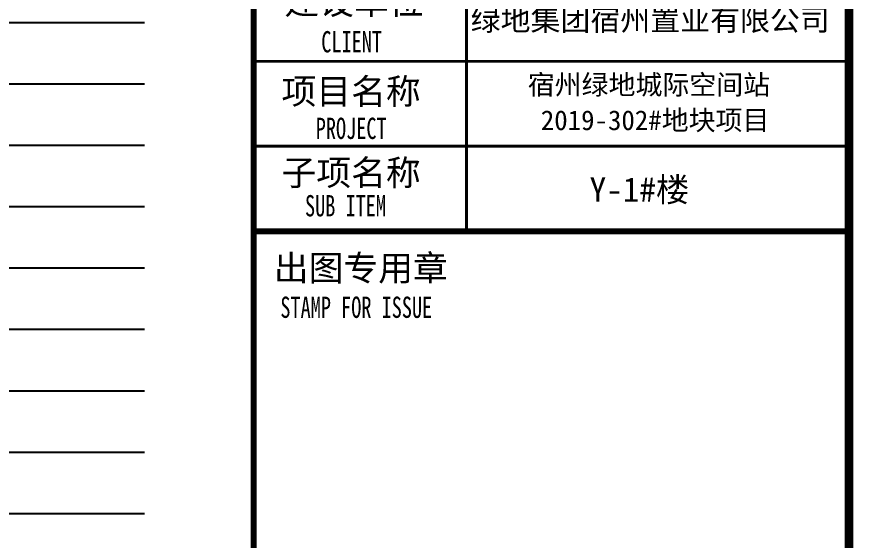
# Model space of a CAD drawing. Extents: x 3753737 to 4713801, y -857380 to 24339.
# Drawn here: x 4075223 to 4085061, y -615490 to -609328 of the extents above; entities that cross this region are included whole.
import ezdxf

# ---------------------------------------------------------------- set-up
doc = ezdxf.new("R2010")
doc.units = 0
doc.header["$LTSCALE"] = 1000
doc.header["$MEASUREMENT"] = 0
for name, color, linetype in [('!!电气', 1, 'CONTINUOUS'), ('TEL_TEXT', 7, 'CONTINUOUS'), ('图签文字', 4, 'CONTINUOUS')]:
    doc.layers.add(name, color=color, linetype=linetype)
doc.layers.add('图框', color=147, linetype='CONTINUOUS', lineweight=20)
doc.layers.add('图签', color=147, linetype='CONTINUOUS', lineweight=18)
doc.styles.add('宋体', font='', dxfattribs={"height": 4})
doc.styles.add('建筑图签-1', font='simhei.ttf', dxfattribs={"width": 0.7})
doc.styles.get('宋体').set_extended_font_data('SimSun')

# ---------------------------------------------------------------- blocks, each defined once
blk = doc.blocks.new('A$C72CB06F2')
at = {"layer": '图框'}
for points, const_width in [([(-7000, -40000), (-7000, 0)], 70), ([(-4500, -22999.7), (-4500, -18999.7)], 35), ([(-7000, -20999.7), (0, -20999.7)], 35), ([(-7000, -21999.7), (0, -21999.7)], 35), ([(0, -22999.7), (-7000, -22999.7)], 70)]:
    blk.add_lwpolyline(points, dxfattribs=dict(at, const_width=const_width))
at = {"layer": '图签', "color": 154, "style": '宋体'}
for s, height, p in [('绿地集团宿州置业有限公司', 258.013, (-4449.4, -20638)), ('宿州绿地城际空间站', 232.21, (-3778.3, -21390.7)), ('2019-302#地块项目', 232.212, (-3624.5, -21808.8)), ('Y-1#楼', 286.68, (-3050.8, -22652.2))]:
    blk.add_text(s, height=height, dxfattribs=at).set_placement(p)
at = {"layer": '图签文字', "color": 7, "style": '建筑图签-1'}
for s, p in [('建设单位', (-6639.8, -20444.9)), ('项目名称', (-6673.4, -21502.9)), ('子项名称', (-6673.4, -22459.6)), ('出图专用章', (-6764.1, -23581.9))]:
    blk.add_text(s, height=300, dxfattribs=at).set_placement(p)
at = {"layer": '图签文字', "style": '建筑图签-1', "width": 0.7}
for s, p in [('CLIENT', (-6206.2, -20894)), ('PROJECT', (-6271.1, -21913.2)), ('SUB ITEM', (-6397.6, -22824.3)), ('STAMP FOR ISSUE', (-6687.3, -24018.7))]:
    blk.add_text(s, height=250, dxfattribs=at).set_placement(p)

msp = doc.modelspace()

# ---------------------------------------------------------------- linework, layer by layer
at = {"layer": 'TEL_TEXT', "color": 0}
for p, q in [((4055355.8, -609394.3), (4076725.9, -609394.3)), ((4055355.8, -610116.8), (4076725.9, -610116.8)), ((4055355.8, -610839.2), (4076725.9, -610839.2)), ((4055355.8, -611561.7), (4076725.9, -611561.7)), ((4055355.8, -612284.2), (4076725.9, -612284.2)), ((4055355.8, -613006.6), (4076725.9, -613006.6)), ((4055355.8, -613729.1), (4076725.9, -613729.1)), ((4055355.8, -614451.5), (4076725.9, -614451.5)), ((4055355.8, -615174), (4076725.9, -615174))]:
    msp.add_line(p, q, dxfattribs=at)
at = {"layer": '图框', "const_width": 100}
msp.add_lwpolyline([(4029111, -628853.6), (4085011, -628853.6), (4085011, -588853.6), (4029111, -588853.6)], close=True, dxfattribs=at)

# ---------------------------------------------------------------- block references
at = {"layer": '!!电气', "color": 2}
msp.add_blockref('A$C72CB06F2', (4085011, -588853.6), dxfattribs=at)

doc.saveas('drawing.dxf')
